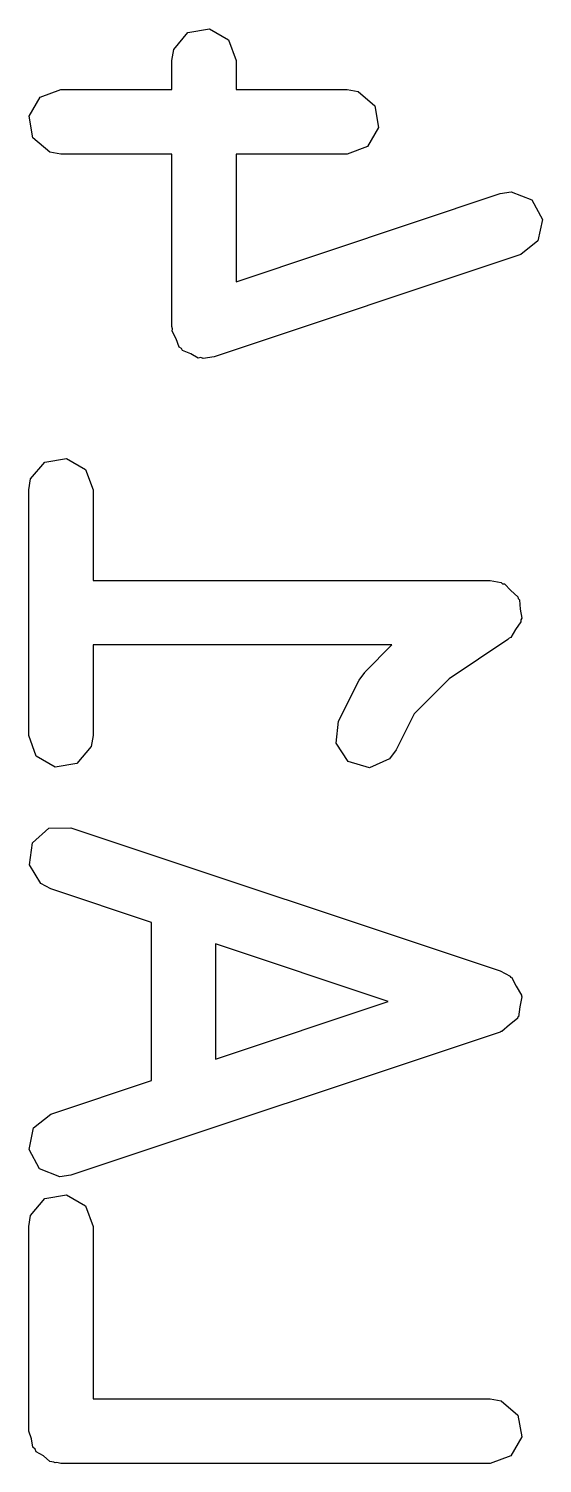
# Model space of a CAD drawing. Extents: x 4.56 to 9.29, y -6.2 to -0.8.
# Drawn here: x 7.4812 to 7.5283, y -5.2152 to -5.0837 of the extents above; entities that cross this region are included whole.
import ezdxf

# ---------------------------------------------------------------- set-up
doc = ezdxf.new("R2010")
doc.units = 0
doc.header["$MEASUREMENT"] = 0
doc.layers.add('BLACK', color=7, linetype='CONTINUOUS')

msp = doc.modelspace()

# ---------------------------------------------------------------- linework, layer by layer
at = {"layer": 'BLACK', "linetype": 'CONTINUOUS'}
for p, q in [((7.49576, -5.08409), (7.49775, -5.08374)), ((7.49775, -5.08374), (7.49949, -5.08475)), ((7.49446, -5.08563), (7.49576, -5.08409)), ((7.49949, -5.08475), (7.50019, -5.08664)), ((7.49428, -5.08664), (7.49446, -5.08563)), ((7.49428, -5.08932), (7.49428, -5.08664)), ((7.50019, -5.08664), (7.50019, -5.08932)), ((7.4812, -5.09176), (7.48221, -5.09001)), ((7.48221, -5.09001), (7.48411, -5.08932)), ((7.48411, -5.08932), (7.49428, -5.08932)), ((7.50019, -5.08932), (7.51036, -5.08932)), ((7.51036, -5.08932), (7.51137, -5.08949)), ((7.51137, -5.08949), (7.51291, -5.09079)), ((7.48155, -5.09374), (7.4812, -5.09176)), ((7.51291, -5.09079), (7.51326, -5.09278)), ((7.51326, -5.09278), (7.51225, -5.09453)), ((7.4831, -5.09504), (7.48155, -5.09374)), ((7.48411, -5.09522), (7.4831, -5.09504)), ((7.49428, -5.09522), (7.48411, -5.09522)), ((7.49428, -5.11102), (7.49428, -5.09522)), ((7.51036, -5.09522), (7.50019, -5.09522)), ((7.50019, -5.09522), (7.50019, -5.10692)), ((7.51225, -5.09453), (7.51036, -5.09522)), ((7.50019, -5.10692), (7.52442, -5.09884)), ((7.52442, -5.09884), (7.52543, -5.09869)), ((7.52543, -5.09869), (7.52731, -5.09943)), ((7.52731, -5.09943), (7.52828, -5.10121)), ((7.52828, -5.10121), (7.52787, -5.10319)), ((7.52787, -5.10319), (7.52629, -5.10444)), ((7.52629, -5.10444), (7.49817, -5.11382)), ((7.49436, -5.11123), (7.49428, -5.11102)), ((7.49431, -5.11145), (7.49436, -5.11123)), ((7.4947, -5.11216), (7.49431, -5.11145)), ((7.49497, -5.11291), (7.4947, -5.11216)), ((7.49517, -5.11303), (7.49497, -5.11291)), ((7.49527, -5.11322), (7.49517, -5.11303)), ((7.49602, -5.11352), (7.49527, -5.11322)), ((7.49672, -5.11392), (7.49602, -5.11352)), ((7.49694, -5.11388), (7.49672, -5.11392)), ((7.49715, -5.11397), (7.49694, -5.11388)), ((7.49817, -5.11382), (7.49715, -5.11397)), ((7.48263, -5.12346), (7.48462, -5.12311)), ((7.48462, -5.12311), (7.48637, -5.12412)), ((7.48133, -5.125), (7.48263, -5.12346)), ((7.48637, -5.12412), (7.48706, -5.12601)), ((7.48116, -5.12601), (7.48133, -5.125)), ((7.48116, -5.14851), (7.48116, -5.12601)), ((7.48706, -5.12601), (7.48706, -5.13431)), ((7.48706, -5.13431), (7.52348, -5.13431)), ((7.52348, -5.13431), (7.52449, -5.13449)), ((7.52449, -5.13449), (7.52462, -5.1346)), ((7.52462, -5.1346), (7.52479, -5.13462)), ((7.52479, -5.13462), (7.52538, -5.13523)), ((7.52538, -5.13523), (7.52604, -5.13579)), ((7.52604, -5.13579), (7.52607, -5.13595)), ((7.52607, -5.13595), (7.52618, -5.13608)), ((7.52618, -5.13608), (7.52624, -5.13693)), ((7.52624, -5.13693), (7.52639, -5.13777)), ((7.52639, -5.13777), (7.5263, -5.13792)), ((7.52581, -5.13878), (7.52538, -5.13952)), ((7.52631, -5.13809), (7.52581, -5.13878)), ((7.5263, -5.13792), (7.52631, -5.13809)), ((7.51448, -5.14021), (7.48706, -5.14021)), ((7.48706, -5.14021), (7.48706, -5.14851)), ((7.51202, -5.14267), (7.51448, -5.14021)), ((7.52512, -5.13972), (7.51974, -5.14331)), ((7.52522, -5.13958), (7.52512, -5.13972)), ((7.52538, -5.13952), (7.52522, -5.13958)), ((7.51146, -5.14344), (7.51199, -5.14273)), ((7.51199, -5.14273), (7.51202, -5.14267)), ((7.50959, -5.14719), (7.51146, -5.14344)), ((7.51974, -5.14331), (7.51653, -5.14651)), ((7.51653, -5.14651), (7.51487, -5.14983)), ((7.50936, -5.1492), (7.50959, -5.14719)), ((7.48185, -5.15041), (7.48116, -5.14851)), ((7.48688, -5.14952), (7.48559, -5.15107)), ((7.48706, -5.14851), (7.48688, -5.14952)), ((7.51047, -5.15088), (7.50936, -5.1492)), ((7.4836, -5.15142), (7.48185, -5.15041)), ((7.51241, -5.15146), (7.51047, -5.15088)), ((7.51426, -5.15065), (7.51241, -5.15146)), ((7.51487, -5.14983), (7.51426, -5.15065)), ((7.48559, -5.15107), (7.4836, -5.15142)), ((7.48151, -5.15835), (7.48302, -5.15701)), ((7.48302, -5.15701), (7.48504, -5.15696)), ((7.48504, -5.15696), (7.52441, -5.17008)), ((7.48122, -5.16035), (7.48151, -5.15835)), ((7.48227, -5.16207), (7.48122, -5.16035)), ((7.48318, -5.16256), (7.48227, -5.16207)), ((7.49241, -5.16564), (7.48318, -5.16256)), ((7.49241, -5.18013), (7.49241, -5.16564)), ((7.51414, -5.17288), (7.49831, -5.16761)), ((7.49831, -5.16761), (7.49831, -5.17816)), ((7.52441, -5.17008), (7.52532, -5.17057)), ((7.52532, -5.17057), (7.52536, -5.17064)), ((7.52536, -5.17064), (7.52544, -5.17067)), ((7.52544, -5.17067), (7.52588, -5.17149)), ((7.52588, -5.17149), (7.52637, -5.17229)), ((7.49831, -5.17816), (7.51414, -5.17288)), ((7.5264, -5.17245), (7.52621, -5.17336)), ((7.52637, -5.17229), (7.52636, -5.17237)), ((7.52636, -5.17237), (7.5264, -5.17245)), ((7.526, -5.17443), (7.52526, -5.17501)), ((7.52601, -5.17435), (7.526, -5.17443)), ((7.52608, -5.17429), (7.52601, -5.17435)), ((7.52621, -5.17336), (7.52608, -5.17429)), ((7.52441, -5.17568), (7.48504, -5.18881)), ((7.52448, -5.17563), (7.52441, -5.17568)), ((7.52456, -5.17563), (7.52448, -5.17563)), ((7.52526, -5.17501), (7.52456, -5.17563)), ((7.48318, -5.1832), (7.49241, -5.18013)), ((7.48159, -5.18446), (7.48318, -5.1832)), ((7.48119, -5.18644), (7.48159, -5.18446)), ((7.48215, -5.18822), (7.48119, -5.18644)), ((7.48403, -5.18896), (7.48215, -5.18822)), ((7.48504, -5.18881), (7.48403, -5.18896)), ((7.48133, -5.1925), (7.48263, -5.19095)), ((7.48263, -5.19095), (7.48462, -5.1906)), ((7.48462, -5.1906), (7.48637, -5.19161)), ((7.48637, -5.19161), (7.48706, -5.19351)), ((7.48116, -5.19351), (7.48133, -5.1925)), ((7.48116, -5.21225), (7.48116, -5.19351)), ((7.48706, -5.19351), (7.48706, -5.2093)), ((7.48706, -5.2093), (7.52348, -5.2093)), ((7.52348, -5.2093), (7.52449, -5.20948)), ((7.52449, -5.20948), (7.52604, -5.21078)), ((7.52604, -5.21078), (7.52639, -5.21277)), ((7.48142, -5.21297), (7.48116, -5.21225)), ((7.52639, -5.21277), (7.52538, -5.21451)), ((7.48155, -5.21373), (7.48142, -5.21297)), ((7.48176, -5.2139), (7.48155, -5.21373)), ((7.48185, -5.21415), (7.48176, -5.2139)), ((7.48251, -5.21453), (7.48185, -5.21415)), ((7.4831, -5.21503), (7.48251, -5.21453)), ((7.48348, -5.2151), (7.4831, -5.21503)), ((7.4836, -5.21516), (7.48348, -5.2151)), ((7.48373, -5.21514), (7.4836, -5.21516)), ((7.48411, -5.21521), (7.48373, -5.21514)), ((7.52348, -5.21521), (7.48411, -5.21521)), ((7.52538, -5.21451), (7.52348, -5.21521))]:
    msp.add_line(p, q, dxfattribs=at)

doc.saveas('drawing.dxf')
